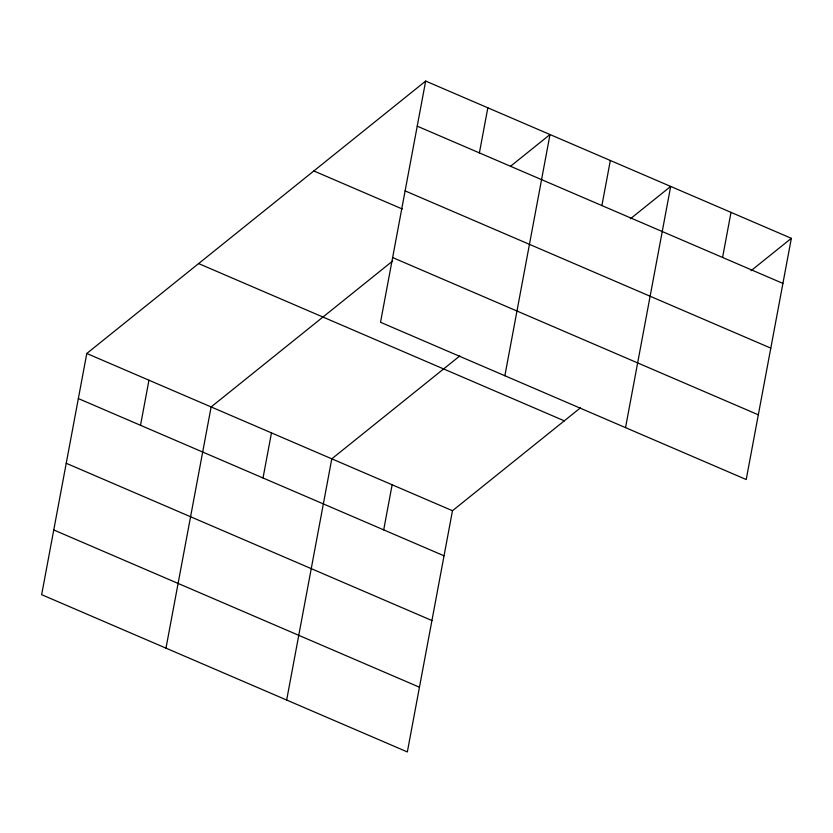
<?xml version="1.0" encoding="UTF-8"?>
<svg xmlns="http://www.w3.org/2000/svg" width="833" height="833" viewBox="0 0 833 833"><rect width="100%" height="100%" fill="white"/><g stroke="black" fill="none" stroke-linecap="round" stroke-linejoin="round"><path stroke-width="1.25" d="M425.663 81.072L380.525 322.277L746.212 479.527L791.35 238.321L425.663 81.072L86.788 353.473L41.65 594.679L407.337 751.928L452.475 510.723L580.476 407.826M140.517 425.299L148.961 380.212M165.986 648.147L211.124 406.941L392.687 260.989M263.02 477.975L271.464 432.889M286.656 700.032L331.794 458.827L459.795 355.941M383.701 529.871L392.135 484.775M479.392 152.897L487.836 107.801M504.86 375.745L549.999 134.54L510.712 166.121M601.895 205.574L610.339 160.477M625.531 427.631L670.68 186.425L630.373 218.819M722.575 257.459L731.01 212.373M751.054 270.715L791.35 238.321M417.229 126.168L782.916 283.407M405.119 190.882L770.796 348.132M313.843 170.963L402.308 209.01M392.635 257.564L758.322 414.803M198.618 263.582L564.305 420.832M86.788 353.473L452.475 510.723M78.354 398.57L444.031 555.809M66.244 463.283L431.921 620.533M53.76 529.965L419.447 687.215"/></g></svg>
